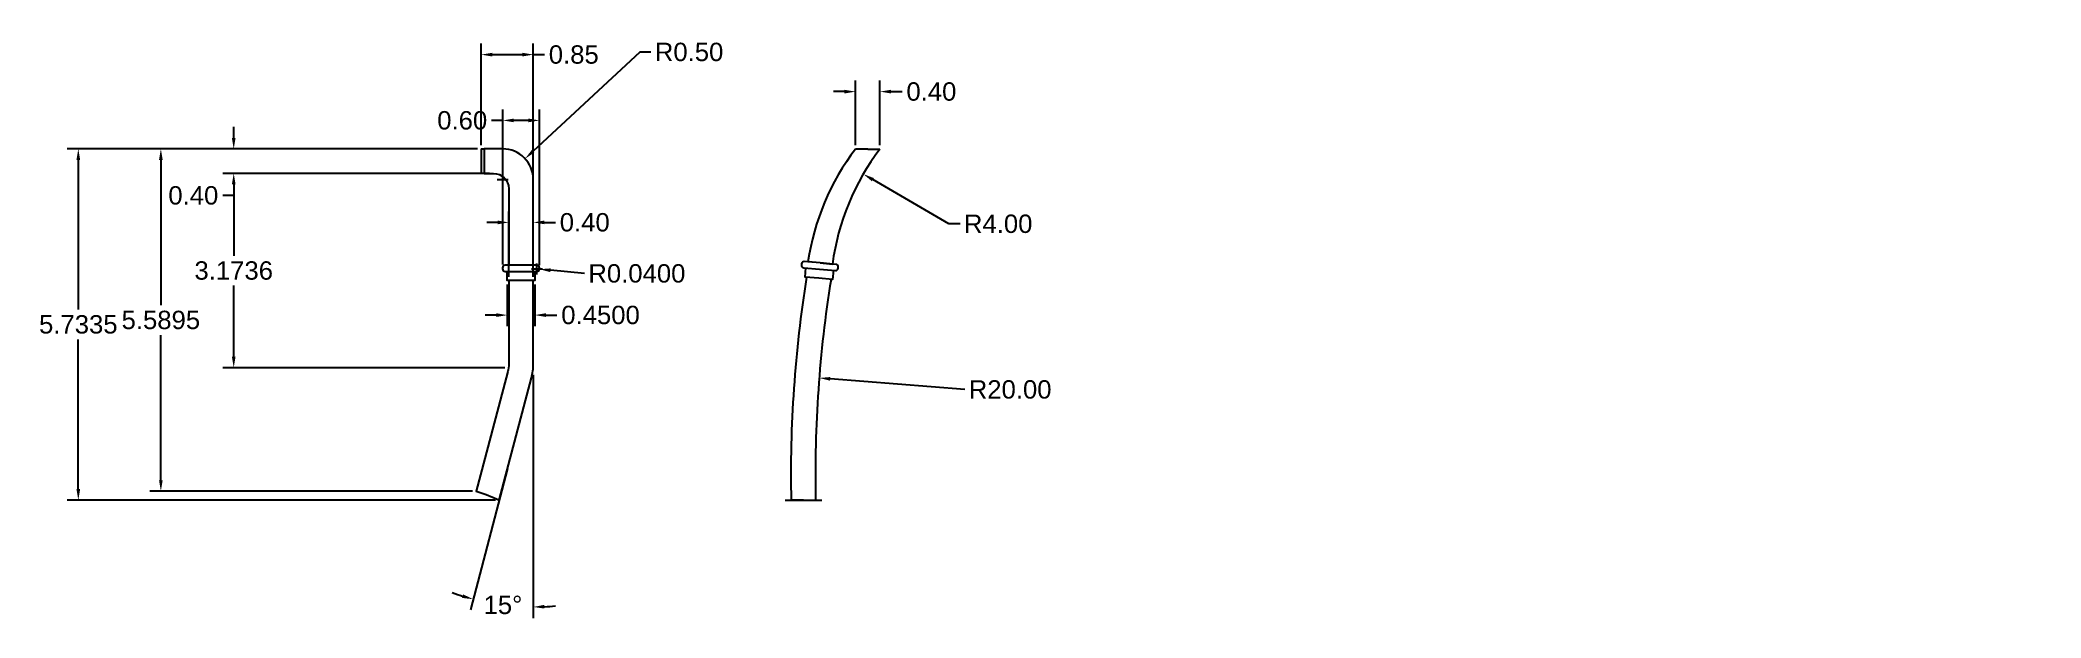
# Model space of a CAD drawing. Header units: inches. Extents: x 22.7 to 55.3, y 8.1 to 17.5.
import ezdxf

# ---------------------------------------------------------------- set-up
doc = ezdxf.new("R2010")
doc.units = ezdxf.units.IN
doc.header["$MEASUREMENT"] = 0
doc.layers.add('Anotari', color=40, linetype='Continuous')
doc.layers.add('Teava_Cupru', color=7, linetype='Continuous', true_color=0xd16900)
doc.styles.get("Standard").update_dxf_attribs({"font": 'arial.ttf'})
doc.dimstyles.get("Standard").update_dxf_attribs({"dimtxt": 0.18, "dimasz": 0.18, "dimexe": 0.18, "dimexo": 0.0625, "dimgap": 0.09, "dimtad": 0, "dimtih": 1, "dimtoh": 1, "dimdec": 4, "dimzin": 0, "dimdsep": 46, "dimtxsty": 'Standard', "dimcen": 0.09, "dimadec": 0, "dimazin": 0, "dimtfac": 1, "dimtdec": 4, "dimtofl": 0, "dimtmove": 0, "dimatfit": 3, "dimfxl": 1, "dimtolj": 1, "dimtzin": 0, "dimarcsym": 0})

# ---------------------------------------------------------------- blocks, each defined once
blk = doc.blocks.new('*D17')
at = {"layer": 'Anotari', "color": 0, "lineweight": -2, "transparency": 16777216}
for p, q in [((29.812, 15.709), (24.467, 15.709)), ((24.647, 15.529), (24.647, 13.158)), ((24.647, 10.3), (24.647, 12.671)), ((29.731, 10.12), (24.467, 10.12))]:
    blk.add_line(p, q, dxfattribs=at)
at = {"layer": 'Anotari', "color": 0, "transparency": 16777216}
for points in [[(24.617, 15.529), (24.677, 15.529), (24.647, 15.709)], [(24.617, 10.3), (24.677, 10.3), (24.647, 10.12)]]:
    blk.add_solid(points, dxfattribs=at)
at = {"layer": 'Defpoints', "color": 0, "transparency": 16777216}
for p in [(29.875, 15.709), (24.647, 10.12), (29.794, 10.12)]:
    blk.add_point(p, dxfattribs=at)
at = {"layer": 'Anotari', "color": 0, "transparency": 16777216, "insert": (24.647, 12.915), "char_height": 0.3, "attachment_point": 5}
blk.add_mtext('\\A1;5.5895', dxfattribs=at)
blk = doc.blocks.new('*D18')
at = {"layer": 'Anotari', "color": 0, "lineweight": -2, "transparency": 16777216}
for p, q in [((29.812, 15.709), (23.12, 15.709)), ((23.3, 15.529), (23.3, 13.086)), ((23.3, 10.156), (23.3, 12.599)), ((30.107, 9.976), (23.12, 9.976))]:
    blk.add_line(p, q, dxfattribs=at)
at = {"layer": 'Anotari', "color": 0, "transparency": 16777216}
for points in [[(23.27, 15.529), (23.33, 15.529), (23.3, 15.709)], [(23.27, 10.156), (23.33, 10.156), (23.3, 9.976)]]:
    blk.add_solid(points, dxfattribs=at)
at = {"layer": 'Defpoints', "color": 0, "transparency": 16777216}
for p in [(29.875, 15.709), (23.3, 9.976), (30.17, 9.976)]:
    blk.add_point(p, dxfattribs=at)
at = {"layer": 'Anotari', "color": 0, "transparency": 16777216, "insert": (23.3, 12.843), "char_height": 0.3, "attachment_point": 5}
blk.add_mtext('\\A1;5.7335', dxfattribs=at)
blk = doc.blocks.new('*D19')
at = {"layer": 'Anotari', "color": 0, "lineweight": -2, "transparency": 16777216}
for p, q in [((30.012, 15.309), (25.656, 15.309)), ((25.836, 15.129), (25.836, 13.966)), ((25.836, 12.316), (25.836, 13.479)), ((30.258, 12.136), (25.656, 12.136))]:
    blk.add_line(p, q, dxfattribs=at)
at = {"layer": 'Anotari', "color": 0, "transparency": 16777216}
for points in [[(25.806, 15.129), (25.866, 15.129), (25.836, 15.309)], [(25.806, 12.316), (25.866, 12.316), (25.836, 12.136)]]:
    blk.add_solid(points, dxfattribs=at)
at = {"layer": 'Defpoints', "color": 0, "transparency": 16777216}
for p in [(30.075, 15.309), (25.836, 12.136), (30.32, 12.136)]:
    blk.add_point(p, dxfattribs=at)
at = {"layer": 'Anotari', "color": 0, "transparency": 16777216, "insert": (25.836, 13.722), "char_height": 0.3, "attachment_point": 5}
blk.add_mtext('\\A1;3.1736', dxfattribs=at)
blk = doc.blocks.new('*D16')
at = {"layer": 'Anotari', "color": 0, "lineweight": -2, "transparency": 16777216}
for p, q in [((25.836, 15.889), (25.836, 16.069)), ((29.812, 15.709), (25.656, 15.709)), ((29.812, 15.309), (25.656, 15.309)), ((25.836, 15.129), (25.836, 14.949)), ((25.836, 14.949), (25.656, 14.949))]:
    blk.add_line(p, q, dxfattribs=at)
at = {"layer": 'Anotari', "color": 0, "transparency": 16777216}
for points in [[(25.806, 15.889), (25.866, 15.889), (25.836, 15.709)], [(25.806, 15.129), (25.866, 15.129), (25.836, 15.309)]]:
    blk.add_solid(points, dxfattribs=at)
at = {"layer": 'Defpoints', "color": 0, "transparency": 16777216}
for p in [(29.875, 15.709), (25.836, 15.309), (29.875, 15.309)]:
    blk.add_point(p, dxfattribs=at)
at = {"layer": 'Anotari', "color": 0, "transparency": 16777216, "insert": (25.177, 14.949), "char_height": 0.3, "attachment_point": 5}
blk.add_mtext('\\A1;0.40', dxfattribs=at)
blk = doc.blocks.new('*D20')
at = {"layer": 'Anotari', "color": 0, "lineweight": -2, "transparency": 16777216}
for p, q in [((29.875, 15.772), (29.875, 17.428)), ((30.725, 15.272), (30.725, 17.428)), ((30.055, 17.248), (30.545, 17.248)), ((30.725, 17.248), (30.905, 17.248))]:
    blk.add_line(p, q, dxfattribs=at)
at = {"layer": 'Anotari', "color": 0, "transparency": 16777216}
for points in [[(30.055, 17.278), (30.055, 17.218), (29.875, 17.248)], [(30.545, 17.278), (30.545, 17.218), (30.725, 17.248)]]:
    blk.add_solid(points, dxfattribs=at)
at = {"layer": 'Defpoints', "color": 0, "transparency": 16777216}
for p in [(30.725, 17.248), (29.875, 15.709), (30.725, 15.209)]:
    blk.add_point(p, dxfattribs=at)
at = {"layer": 'Anotari', "color": 0, "transparency": 16777216, "insert": (31.385, 17.248), "char_height": 0.3, "attachment_point": 5}
blk.add_mtext('\\A1;0.85', dxfattribs=at)
blk = doc.blocks.new('*D21')
at = {"layer": 'Anotari', "color": 0, "lineweight": -2, "transparency": 16777216}
for p, q in [((30.225, 13.822), (30.225, 16.354)), ((30.825, 13.812), (30.825, 16.354)), ((30.225, 16.174), (30.045, 16.174)), ((30.645, 16.174), (30.405, 16.174))]:
    blk.add_line(p, q, dxfattribs=at)
at = {"layer": 'Anotari', "color": 0, "transparency": 16777216}
for points in [[(30.405, 16.204), (30.405, 16.144), (30.225, 16.174)], [(30.645, 16.204), (30.645, 16.144), (30.825, 16.174)]]:
    blk.add_solid(points, dxfattribs=at)
at = {"layer": 'Defpoints', "color": 0, "transparency": 16777216}
for p in [(30.225, 16.174), (30.225, 13.759), (30.825, 13.749)]:
    blk.add_point(p, dxfattribs=at)
at = {"layer": 'Anotari', "color": 0, "transparency": 16777216, "insert": (29.565, 16.174), "char_height": 0.3, "attachment_point": 5}
blk.add_mtext('\\A1;0.60', dxfattribs=at)
blk = doc.blocks.new('*D22')
at = {"layer": 'Anotari', "color": 0, "lineweight": -2, "transparency": 16777216}
for p, q in [((30.145, 14.509), (29.965, 14.509)), ((30.325, 13.622), (30.325, 14.689)), ((30.725, 13.622), (30.725, 14.689)), ((30.905, 14.509), (31.085, 14.509))]:
    blk.add_line(p, q, dxfattribs=at)
at = {"layer": 'Anotari', "color": 0, "transparency": 16777216}
for points in [[(30.145, 14.539), (30.145, 14.479), (30.325, 14.509)], [(30.905, 14.539), (30.905, 14.479), (30.725, 14.509)]]:
    blk.add_solid(points, dxfattribs=at)
at = {"layer": 'Defpoints', "color": 0, "transparency": 16777216}
for p in [(30.725, 14.509), (30.325, 13.559), (30.725, 13.559)]:
    blk.add_point(p, dxfattribs=at)
at = {"layer": 'Anotari', "color": 0, "transparency": 16777216, "insert": (31.564, 14.509), "char_height": 0.3, "attachment_point": 5}
blk.add_mtext('\\A1;0.40', dxfattribs=at)
blk = doc.blocks.new('*D23')
at = {"layer": 'Anotari', "color": 0, "lineweight": -2, "transparency": 16777216}
for p, q in [((30.3, 13.497), (30.3, 12.816)), ((30.75, 13.497), (30.75, 12.816)), ((30.12, 12.996), (29.94, 12.996)), ((30.93, 12.996), (31.11, 12.996))]:
    blk.add_line(p, q, dxfattribs=at)
at = {"layer": 'Anotari', "color": 0, "transparency": 16777216}
for points in [[(30.12, 13.026), (30.12, 12.966), (30.3, 12.996)], [(30.93, 13.026), (30.93, 12.966), (30.75, 12.996)]]:
    blk.add_solid(points, dxfattribs=at)
at = {"layer": 'Defpoints', "color": 0, "transparency": 16777216}
for p in [(30.3, 13.559), (30.75, 13.559), (30.75, 12.996)]:
    blk.add_point(p, dxfattribs=at)
at = {"layer": 'Anotari', "color": 0, "transparency": 16777216, "insert": (31.822, 12.996), "char_height": 0.3, "attachment_point": 5}
blk.add_mtext('\\A1;0.4500', dxfattribs=at)
blk = doc.blocks.new('*D24')
at = {"layer": 'Anotari', "color": 0, "lineweight": -2, "transparency": 16777216}
for p, q in [((30.725, 12.021), (30.725, 8.051)), ((30.306, 10.492), (29.698, 8.184))]:
    blk.add_line(p, q, dxfattribs=at)
for start, end in [(249.8956, 252.5732), (272.6776, 275.3552)]:
    blk.add_arc((30.725, 12.083), 3.852, start, end, dxfattribs=at)
at = {"layer": 'Anotari', "color": 0, "transparency": 16777216}
for points in [[(29.579, 8.437), (29.563, 8.379), (29.744, 8.358)], [(30.905, 8.206), (30.904, 8.266), (30.725, 8.231)]]:
    blk.add_solid(points, dxfattribs=at)
at = {"layer": 'Defpoints', "color": 0, "transparency": 16777216}
for p in [(30.725, 13.559), (30.725, 12.2), (30.695, 11.971), (30.322, 10.552), (30.067, 8.288)]:
    blk.add_point(p, dxfattribs=at)
at = {"layer": 'Anotari', "color": 0, "transparency": 16777216, "insert": (30.23, 8.263), "char_height": 0.3, "attachment_point": 5}
blk.add_mtext('\\A1;15°', dxfattribs=at)
blk = doc.blocks.new('*D25')
at = {"layer": 'Anotari', "color": 0, "lineweight": -2, "transparency": 16777216}
for p, q in [((32.464, 17.29), (30.723, 15.672)), ((32.644, 17.29), (32.464, 17.29)), ((30.135, 15.209), (30.315, 15.209)), ((30.225, 15.119), (30.225, 15.299))]:
    blk.add_line(p, q, dxfattribs=at)
at = {"layer": 'Anotari', "color": 0, "transparency": 16777216}
blk.add_solid([(30.702, 15.694), (30.743, 15.65), (30.591, 15.55)], dxfattribs=at)
at = {"layer": 'Defpoints', "color": 0, "transparency": 16777216}
for p in [(30.591, 15.55), (30.225, 15.209)]:
    blk.add_point(p, dxfattribs=at)
at = {"layer": 'Anotari', "color": 0, "transparency": 16777216, "insert": (33.267, 17.29), "char_height": 0.3, "attachment_point": 5}
blk.add_mtext('\\A1;R0.50', dxfattribs=at)
blk = doc.blocks.new('*D26')
at = {"layer": 'Anotari', "color": 0, "lineweight": -2, "transparency": 16777216}
for p, q in [((30.695, 13.749), (30.875, 13.749)), ((30.785, 13.659), (30.785, 13.839)), ((31.559, 13.675), (31.004, 13.728))]:
    blk.add_line(p, q, dxfattribs=at)
at = {"layer": 'Anotari', "color": 0, "transparency": 16777216}
blk.add_solid([(31.006, 13.758), (31.001, 13.698), (30.824, 13.745)], dxfattribs=at)
at = {"layer": 'Defpoints', "color": 0, "transparency": 16777216}
for p in [(30.785, 13.749), (30.824, 13.745)]:
    blk.add_point(p, dxfattribs=at)
at = {"layer": 'Anotari', "color": 0, "transparency": 16777216, "insert": (32.415, 13.675), "char_height": 0.3, "attachment_point": 5}
blk.add_mtext('\\A1;R0.0400', dxfattribs=at)
blk = doc.blocks.new('*D27')
at = {"layer": 'Anotari', "color": 0, "lineweight": -2, "transparency": 16777216}
for p, q in [((35.982, 15.769), (35.982, 16.824)), ((36.382, 15.769), (36.382, 16.824)), ((35.802, 16.644), (35.622, 16.644)), ((36.562, 16.644), (36.742, 16.644))]:
    blk.add_line(p, q, dxfattribs=at)
at = {"layer": 'Anotari', "color": 0, "transparency": 16777216}
for points in [[(35.802, 16.674), (35.802, 16.614), (35.982, 16.644)], [(36.562, 16.674), (36.562, 16.614), (36.382, 16.644)]]:
    blk.add_solid(points, dxfattribs=at)
at = {"layer": 'Defpoints', "color": 0, "transparency": 16777216}
for p in [(36.382, 16.644), (35.982, 15.707), (36.382, 15.707)]:
    blk.add_point(p, dxfattribs=at)
at = {"layer": 'Anotari', "color": 0, "transparency": 16777216, "insert": (37.221, 16.644), "char_height": 0.3, "attachment_point": 5}
blk.add_mtext('\\A1;0.40', dxfattribs=at)
blk = doc.blocks.new('*D28')
at = {"layer": 'Anotari', "color": 0, "lineweight": -2, "transparency": 16777216}
for p, q in [((37.508, 14.485), (36.265, 15.207)), ((37.688, 14.485), (37.508, 14.485))]:
    blk.add_line(p, q, dxfattribs=at)
at = {"layer": 'Anotari', "color": 0, "transparency": 16777216}
blk.add_solid([(36.281, 15.233), (36.25, 15.181), (36.11, 15.298)], dxfattribs=at)
at = {"layer": 'Defpoints', "color": 0, "transparency": 16777216}
for p in [(36.11, 15.298), (39.568, 13.288)]:
    blk.add_point(p, dxfattribs=at)
at = {"layer": 'Anotari', "color": 0, "transparency": 16777216, "insert": (38.311, 14.485), "char_height": 0.3, "attachment_point": 5}
blk.add_mtext('\\A1;R4.00', dxfattribs=at)
blk = doc.blocks.new('*D29')
at = {"layer": 'Anotari', "color": 0, "lineweight": -2, "transparency": 16777216}
blk.add_line((37.767, 11.781), (35.57, 11.955), dxfattribs=at)
at = {"layer": 'Anotari', "color": 0, "transparency": 16777216}
blk.add_solid([(35.572, 11.985), (35.567, 11.925), (35.39, 11.969)], dxfattribs=at)
at = {"layer": 'Defpoints', "color": 0, "transparency": 16777216}
for p in [(35.39, 11.969), (55.328, 10.393)]:
    blk.add_point(p, dxfattribs=at)
at = {"layer": 'Anotari', "color": 0, "transparency": 16777216, "insert": (38.506, 11.781), "char_height": 0.3, "attachment_point": 5}
blk.add_mtext('\\A1;R20.00', dxfattribs=at)

msp = doc.modelspace()

# ---------------------------------------------------------------- linework, layer by layer
at = {"layer": 'Teava_Cupru', "ltscale": 0.005}
for p, q in [((29.87454, 15.70927), (29.87454, 15.30927)), ((29.87454, 15.70927), (29.92454, 15.70927)), ((36.1823, 15.70666), (35.9823, 15.70666)), ((36.1823, 15.70666), (36.3823, 15.70666)), ((29.92454, 15.30927), (29.87454, 15.30927)), ((35.4059, 13.84711), (35.20666, 13.86454)), ((35.4059, 13.84711), (35.60514, 13.82968)), ((35.60825, 13.57845), (35.58325, 13.57845)), ((34.8323, 9.97315), (35.4323, 9.97315)), ((35.1323, 9.97315), (34.9323, 9.97315)), ((35.1323, 9.97315), (35.3323, 9.97315))]:
    msp.add_line(p, q, dxfattribs=at)
at = {"layer": 'Teava_Cupru'}
for p, q in [((30.24954, 13.70927), (30.24954, 13.71219)), ((30.79954, 13.70927), (30.79954, 13.71219))]:
    msp.add_line(p, q, dxfattribs=at)
for points in [[(30.72454, 13.80927), (30.72454, 15.20927, 0.41421356), (30.22454, 15.70927), (29.92454, 15.70927), (29.92454, 15.30927), (30.07454, 15.30927, -0.41421356), (30.32454, 15.05927), (30.32454, 13.80927)], [(30.32454, 13.55927), (30.32454, 12.19987, -0.06444469), (30.30806, 12.07258), (29.93468, 10.6543), (29.79397, 10.11979, -0.03248361), (30.16968, 9.97576), (30.3215, 10.55247), (30.69488, 11.97074, 0.06444469), (30.72454, 12.19987), (30.72454, 13.55927)]]:
    msp.add_lwpolyline(points, format="xyb", dxfattribs=at)
for points in [[(30.78454, 13.80927), (30.52454, 13.80927), (30.26454, 13.80927, 0.41421356), (30.22454, 13.76927), (30.22454, 13.74927, 0.41421356), (30.26454, 13.70927), (30.52454, 13.70927), (30.78454, 13.70927, 0.41421356), (30.82454, 13.74927), (30.82454, 13.76927, 0.41421356)], [(35.66491, 13.82445), (35.4059, 13.84711), (35.14689, 13.86977, 0.41421356), (35.10356, 13.83341), (35.10181, 13.81349, 0.41421356), (35.13817, 13.77015), (35.39718, 13.74749), (35.65619, 13.72483, 0.41421356), (35.69953, 13.76119), (35.70127, 13.78112, 0.41421356)]]:
    msp.add_lwpolyline(points, format="xyb", close=True, dxfattribs=at)
for points in [[(35.62133, 13.72788), (35.60825, 13.57845), (35.38411, 13.59806), (35.15997, 13.61767), (35.17304, 13.7671)], [(30.74954, 13.70927), (30.74954, 13.55927), (30.52454, 13.55927), (30.29954, 13.55927), (30.29954, 13.70927)]]:
    msp.add_lwpolyline(points, dxfattribs=at)
at = {"layer": 'Teava_Cupru', "ltscale": 0.005}
for centre, radius, start, end in [((39.1641, 13.28258), 4, 142.697693, 171.634338), ((39.56831, 13.28812), 4, 142.797265, 172.218755), ((55.3279, 10.39272), 20.4, 170.910185, 181.202053), ((55.3279, 10.39272), 20, 170.834503, 181.202053)]:
    msp.add_arc(centre, radius, start, end, dxfattribs=at)

# ---------------------------------------------------------------- dimensions: what is measured, and where the dimension line sits
at = {"layer": 'Anotari'}
for base, p1, p2, override, picture, middle in [((30.72454, 17.24833), (29.87454, 15.70927), (30.72454, 15.20927), {"dimtxt": 0.3, "dimdec": 2}, '*D20', (31.3853, 17.24833)), ((36.3823, 16.64435), (35.9823, 15.70666), (36.3823, 15.70666), {"dimtxt": 0.3, "dimdec": 2}, '*D27', (37.22142, 16.64435)), ((30.22454, 16.17397), (30.82454, 13.74927), (30.22454, 13.75927), {"dimtxt": 0.3, "dimdec": 2}, '*D21', (29.56542, 16.17397)), ((30.72454, 14.50927), (30.32454, 13.55927), (30.72454, 13.55927), {"dimtxt": 0.3, "dimdec": 2}, '*D22', (31.56366, 14.50927)), ((30.74954, 12.99572), (30.29954, 13.55927), (30.74954, 13.55927), {"dimtxt": 0.3}, '*D23', (31.82174, 12.99572))]:
    dim = msp.add_linear_dim(base=base, p1=p1, p2=p2, dimstyle='Standard', override=override, dxfattribs=at)
    dim.commit()
    dim.dimension.update_dxf_attribs({"geometry": picture, "text_midpoint": middle})
for center, mpoint, override, picture, middle in [((30.22454, 15.20927), (30.59088, 15.54956), {"dimtxt": 0.3, "dimdec": 2}, '*D25', (33.26701, 17.2898)), ((39.56831, 13.28812), (36.10986, 15.29788), {"dimtxt": 0.3, "dimdec": 2}, '*D28', (38.3106, 14.48544)), ((30.78454, 13.74927), (30.82436, 13.74545), {"dimtxt": 0.3}, '*D26', (31.55919, 13.67481)), ((55.3279, 10.39272), (35.39015, 11.96947), {"dimtxt": 0.3, "dimdec": 2}, '*D29', (37.76719, 11.78148))]:
    dim = msp.add_radius_dim(center=center, mpoint=mpoint, dimstyle='Standard', override=override, dxfattribs=at)
    dim.commit()
    dim.dimension.update_dxf_attribs({"geometry": picture, "text_midpoint": middle, "dimtype": 164})
for base, p1, p2, override, picture, middle in [((25.83564, 15.30927), (29.87454, 15.70927), (29.87454, 15.30927), {"dimtxt": 0.3, "dimdec": 2}, '*D16', (25.17652, 14.94927)), ((24.64691, 10.11979), (29.87454, 15.70927), (29.79397, 10.11979), {"dimtxt": 0.3}, '*D17', (24.64691, 12.91453)), ((25.83564, 12.13569), (30.07454, 15.30927), (30.3204, 12.13569), {"dimtxt": 0.3}, '*D19', (25.83564, 13.72248))]:
    dim = msp.add_linear_dim(base=base, p1=p1, p2=p2, angle=90, dimstyle='Standard', override=override, dxfattribs=at)
    dim.commit()
    dim.dimension.update_dxf_attribs({"geometry": picture, "text_midpoint": middle})
dim = msp.add_linear_dim(base=(23.29981, 9.97576), p1=(29.87454, 15.70927), p2=(30.16968, 9.97576), angle=90, dimstyle='Standard', override={"dimtxt": 0.3}, dxfattribs=at)
dim.commit()
dim.dimension.update_dxf_attribs({"geometry": '*D18', "text_midpoint": (23.29981, 12.84252), "dimtype": 160})
dim = msp.add_angular_dim_2l(base=(30.06671, 8.28795), line1=((30.3215, 10.55247), (30.69488, 11.97074)), line2=((30.72454, 12.19987), (30.72454, 13.55927)), dimstyle='Standard', override={"dimtxt": 0.3}, dxfattribs=at)
dim.commit()
dim.dimension.update_dxf_attribs({"geometry": '*D24', "text_midpoint": (30.23011, 8.26323)})

doc.saveas('drawing.dxf')
